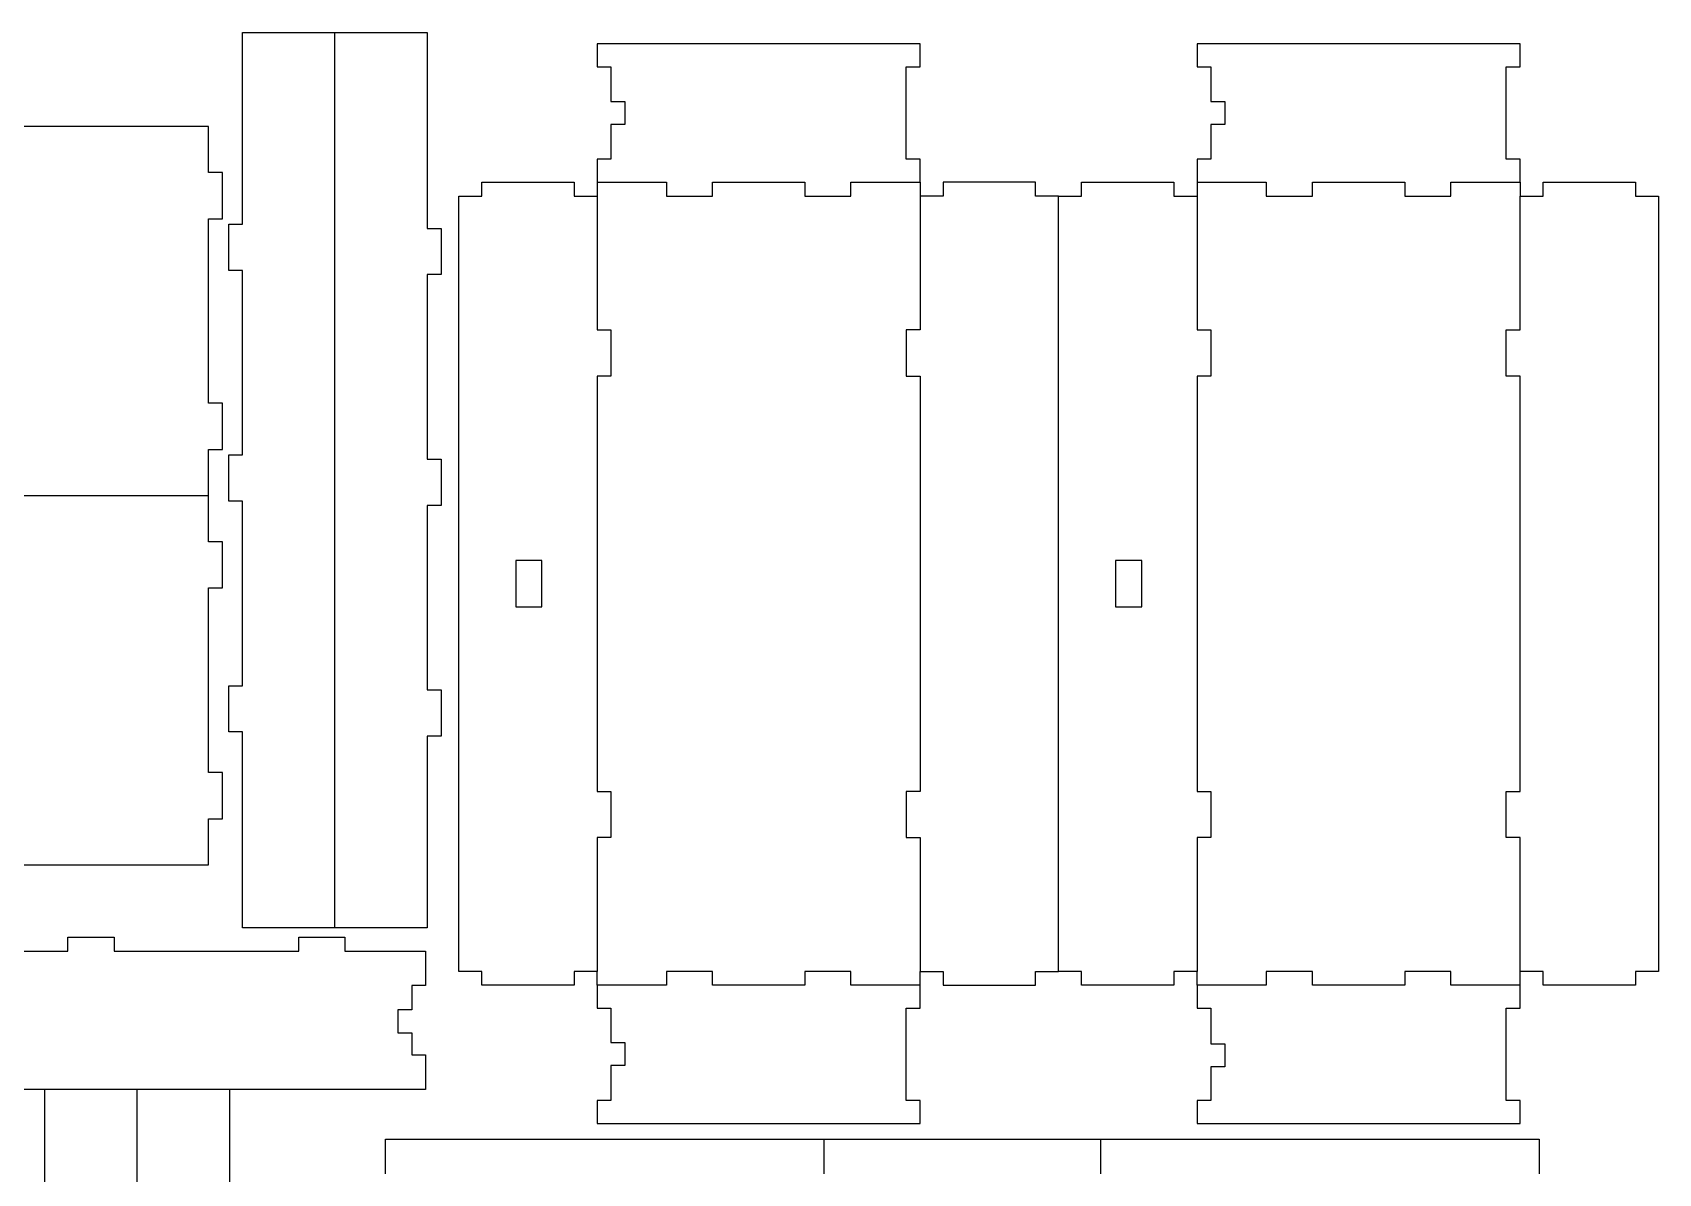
# Model space of a CAD drawing. Header units: millimetres. Extents: x 0 to 34.6, y 0 to 56.1.
# Drawn here: x 12.15 to 34.34, y 22.02 to 37.6 of the extents above; entities that cross this region are included whole.
import ezdxf

# ---------------------------------------------------------------- set-up
doc = ezdxf.new("R2010")
doc.units = ezdxf.units.MM
doc.header["$MEASUREMENT"] = 0
doc.layers.get('0').update_dxf_attribs({"linetype": 'CONTINUOUS'})

msp = doc.modelspace()

# ---------------------------------------------------------------- linework, layer by layer
at = {"color": 0}
for p, q in [((15.0169, 34.9814), (15.0169, 37.5979)), ((15.0169, 37.5979), (16.2768, 37.5979)), ((16.2768, 25.3775), (16.2768, 37.5979)), ((16.2768, 37.5979), (17.5367, 37.5979)), ((17.5367, 37.5979), (17.5367, 34.9232)), ((24.2657, 37.4447), (19.8563, 37.4447)), ((19.8563, 37.4447), (19.8563, 37.1297)), ((24.2657, 37.1297), (24.2657, 37.4447)), ((32.4547, 37.4447), (28.0451, 37.4447)), ((28.0451, 37.4447), (28.0451, 37.1297)), ((32.4547, 37.1297), (32.4547, 37.4447)), ((19.8563, 37.1297), (20.0451, 37.1297)), ((20.0451, 37.1297), (20.0451, 36.6575)), ((24.0767, 35.87), (24.0767, 37.1297)), ((24.0767, 37.1297), (24.2657, 37.1297)), ((28.0451, 37.1297), (28.2342, 37.1297)), ((28.2342, 37.1297), (28.2342, 36.6572)), ((32.2657, 35.87), (32.2657, 37.1297)), ((32.2657, 37.1297), (32.4547, 37.1297)), ((20.0451, 36.6575), (20.2342, 36.6575)), ((20.2342, 36.6575), (20.2342, 36.3425)), ((28.2342, 36.6572), (28.4231, 36.6572)), ((28.4231, 36.6572), (28.4231, 36.3424)), ((14.5526, 36.316), (10.6142, 36.3124)), ((14.5526, 35.686), (14.5526, 36.316)), ((20.0451, 36.3425), (20.0451, 35.87)), ((20.2342, 36.3425), (20.0451, 36.3425)), ((28.2342, 36.3424), (28.2342, 35.87)), ((28.4231, 36.3424), (28.2342, 36.3424)), ((20.0451, 35.87), (19.8563, 35.87)), ((19.8563, 35.87), (19.8563, 35.5549)), ((24.2657, 35.87), (24.0767, 35.87)), ((24.2657, 35.5549), (24.2657, 35.87)), ((28.2342, 35.87), (28.0451, 35.87)), ((28.0451, 35.87), (28.0451, 35.5549)), ((32.4547, 35.87), (32.2657, 35.87)), ((32.4547, 35.5549), (32.4547, 35.87)), ((14.7415, 35.686), (14.5526, 35.686)), ((14.7415, 35.0561), (14.7415, 35.686)), ((18.2814, 35.3658), (18.2814, 35.5549)), ((18.2814, 35.5549), (19.5412, 35.5549)), ((19.5412, 35.5549), (19.5412, 35.3658)), ((19.8563, 35.5549), (20.8011, 35.5549)), ((19.8563, 35.5549), (19.8563, 35.3658)), ((20.8011, 35.5549), (20.8011, 35.3658)), ((21.4311, 35.3658), (21.4311, 35.5549)), ((21.4311, 35.5549), (22.691, 35.5549)), ((22.691, 35.5549), (22.691, 35.3658)), ((23.3208, 35.3658), (23.3208, 35.5549)), ((23.3208, 35.5549), (24.2657, 35.5549)), ((24.2657, 35.5549), (24.2657, 35.366)), ((25.8404, 35.5549), (24.5807, 35.5549)), ((24.5807, 35.5549), (24.5807, 35.366)), ((25.8404, 35.366), (25.8404, 35.5549)), ((26.4704, 35.3658), (26.4704, 35.5549)), ((26.4704, 35.5549), (27.7303, 35.5549)), ((27.7303, 35.5549), (27.7303, 35.3658)), ((28.0451, 35.5549), (28.9901, 35.5549)), ((28.0451, 35.5549), (28.0451, 35.3658)), ((28.9901, 35.5549), (28.9901, 35.3658)), ((29.62, 35.3658), (29.62, 35.5549)), ((29.62, 35.5549), (30.8799, 35.5549)), ((30.8799, 35.5549), (30.8799, 35.3658)), ((31.5099, 35.3658), (31.5099, 35.5549)), ((31.5099, 35.5549), (32.4547, 35.5549)), ((32.4547, 35.5549), (32.4547, 35.366)), ((32.7696, 35.366), (32.7696, 35.5549)), ((32.7696, 35.5549), (34.0294, 35.5549)), ((34.0294, 35.5549), (34.0294, 35.366)), ((17.9664, 24.7832), (17.9664, 35.3658)), ((17.9664, 35.3658), (18.2814, 35.3658)), ((19.5412, 35.3658), (19.8563, 35.3658)), ((19.8563, 35.3658), (19.8563, 33.5392)), ((20.8011, 35.3658), (21.4311, 35.3658)), ((22.691, 35.3658), (23.3208, 35.3658)), ((24.5807, 35.366), (24.2657, 35.366)), ((24.2657, 35.366), (24.2657, 33.5392)), ((26.1556, 35.366), (25.8404, 35.366)), ((26.1556, 24.7833), (26.1556, 35.3658)), ((26.1556, 35.3658), (26.4704, 35.3658)), ((27.7303, 35.3658), (28.0451, 35.3658)), ((28.0451, 35.3658), (28.0451, 33.5392)), ((28.9901, 35.3658), (29.62, 35.3658)), ((30.8799, 35.3658), (31.5099, 35.3658)), ((32.4547, 33.5392), (32.4547, 35.366)), ((32.4547, 35.366), (32.7696, 35.366)), ((34.0294, 35.366), (34.3444, 35.366)), ((34.3444, 35.366), (34.3444, 24.7833)), ((14.5526, 32.5365), (14.5526, 35.0561)), ((14.5526, 35.0561), (14.7415, 35.0561)), ((14.8281, 34.3514), (14.8281, 34.9814)), ((14.8281, 34.9814), (15.0169, 34.9814)), ((17.5367, 34.9232), (17.7257, 34.9232)), ((17.7257, 34.9232), (17.7257, 34.2932)), ((15.0169, 34.3514), (14.8281, 34.3514)), ((15.0169, 31.8318), (15.0169, 34.3514)), ((17.7257, 34.2932), (17.5367, 34.2932)), ((17.5367, 34.2932), (17.5367, 31.7736)), ((19.8563, 33.5392), (20.0451, 33.5392)), ((20.0451, 33.5392), (20.0451, 32.9092)), ((24.2657, 33.5392), (24.0767, 33.5392)), ((24.0767, 33.5392), (24.0767, 32.9093)), ((28.0451, 33.5392), (28.2342, 33.5392)), ((28.2342, 33.5392), (28.2342, 32.9092)), ((32.2657, 32.9093), (32.2657, 33.5392)), ((32.2657, 33.5392), (32.4547, 33.5392)), ((20.0451, 32.9092), (19.8563, 32.9092)), ((19.8563, 32.9092), (19.8563, 27.2399)), ((24.0767, 32.9093), (24.2657, 32.9093)), ((24.2657, 32.9093), (24.2657, 27.24)), ((28.2342, 32.9092), (28.0451, 32.9092)), ((28.0451, 32.9092), (28.0451, 27.2399)), ((32.4547, 32.9093), (32.2657, 32.9093)), ((32.4547, 27.24), (32.4547, 32.9093)), ((14.7415, 32.5365), (14.5526, 32.5365)), ((14.7415, 31.9065), (14.7415, 32.5365)), ((14.5526, 30.6465), (14.5526, 31.9065)), ((14.5526, 31.9065), (14.7415, 31.9065)), ((14.8281, 31.2018), (14.8281, 31.8318)), ((14.8281, 31.8318), (15.0169, 31.8318)), ((17.5367, 31.7736), (17.7257, 31.7736)), ((17.7257, 31.7736), (17.7257, 31.1436)), ((2.33214, 31.2765), (14.5526, 31.2765)), ((15.0169, 31.2018), (14.8281, 31.2018)), ((15.0169, 28.6822), (15.0169, 31.2018)), ((17.7257, 31.1436), (17.5367, 31.1436)), ((17.5367, 31.1436), (17.5367, 28.6239)), ((14.7415, 30.6465), (14.5526, 30.6465)), ((14.7415, 30.0167), (14.7415, 30.6465)), ((19.1035, 30.3896), (18.7444, 30.3896)), ((18.7444, 30.3896), (18.7444, 29.7596)), ((19.1035, 29.7596), (19.1035, 30.3896)), ((27.2925, 30.3896), (26.9335, 30.3896)), ((26.9335, 30.3896), (26.9335, 29.7596)), ((27.2925, 29.7596), (27.2925, 30.3896)), ((14.5526, 27.4971), (14.5526, 30.0167)), ((14.5526, 30.0167), (14.7415, 30.0167)), ((18.7444, 29.7596), (19.1035, 29.7596)), ((26.9335, 29.7596), (27.2925, 29.7596)), ((14.8281, 28.0524), (14.8281, 28.6822)), ((14.8281, 28.6822), (15.0169, 28.6822)), ((17.5367, 28.6239), (17.7257, 28.6239)), ((17.7257, 28.6239), (17.7257, 27.994)), ((15.0169, 28.0524), (14.8281, 28.0524)), ((15.0169, 25.3775), (15.0169, 28.0524)), ((17.7257, 27.994), (17.5367, 27.994)), ((17.5367, 27.994), (17.5367, 25.3775)), ((14.7415, 27.4971), (14.5526, 27.4971)), ((14.7415, 26.8671), (14.7415, 27.4971)), ((19.8563, 27.2399), (20.0451, 27.2399)), ((20.0451, 27.2399), (20.0451, 26.6101)), ((24.2657, 27.24), (24.0767, 27.24)), ((24.0767, 27.24), (24.0767, 26.6101)), ((28.0451, 27.2399), (28.2342, 27.2399)), ((28.2342, 27.2399), (28.2342, 26.6101)), ((32.2657, 26.6101), (32.2657, 27.24)), ((32.2657, 27.24), (32.4547, 27.24)), ((14.5526, 26.2372), (14.5526, 26.8671)), ((14.5526, 26.8671), (14.7415, 26.8671)), ((20.0451, 26.6101), (19.8563, 26.6101)), ((19.8563, 26.6101), (19.8563, 24.7832)), ((24.0767, 26.6101), (24.2657, 26.6101)), ((24.2657, 26.6101), (24.2657, 24.7833)), ((28.2342, 26.6101), (28.0451, 26.6101)), ((28.0451, 26.6101), (28.0451, 24.7832)), ((32.4547, 26.6101), (32.2657, 26.6101)), ((32.4547, 24.7833), (32.4547, 26.6101)), ((10.6041, 26.2372), (14.5526, 26.2372)), ((17.5367, 25.3775), (15.0169, 25.3775)), ((12.6327, 25.0607), (12.6327, 25.2497)), ((12.6327, 25.2497), (13.2625, 25.2497)), ((13.2625, 25.2497), (13.2625, 25.0607)), ((15.7822, 25.0607), (15.7822, 25.2497)), ((15.7822, 25.2497), (16.4121, 25.2497)), ((16.4121, 25.2497), (16.4121, 25.0607)), ((11.5303, 25.0607), (12.6327, 25.0607)), ((13.2625, 25.0607), (15.7822, 25.0607)), ((16.4121, 25.0607), (17.5144, 25.0607)), ((17.5144, 25.0607), (17.5144, 24.5883)), ((18.2814, 24.7832), (17.9664, 24.7832)), ((18.2814, 24.5943), (18.2814, 24.7832)), ((19.8563, 24.7832), (19.5412, 24.7832)), ((19.5412, 24.7832), (19.5412, 24.5943)), ((19.8563, 24.5943), (19.8563, 24.7832)), ((21.4311, 24.7833), (20.8011, 24.7833)), ((20.8011, 24.7833), (20.8011, 24.5943)), ((21.4311, 24.5943), (21.4311, 24.7833)), ((23.3208, 24.7833), (22.691, 24.7833)), ((22.691, 24.7833), (22.691, 24.5943)), ((23.3208, 24.5943), (23.3208, 24.7833)), ((24.2657, 24.7833), (24.5807, 24.7833)), ((24.2657, 24.5943), (24.2657, 24.7833)), ((24.5807, 24.7833), (24.5807, 24.5943)), ((25.8404, 24.5943), (25.8404, 24.7833)), ((25.8404, 24.7833), (26.1556, 24.7833)), ((26.4704, 24.7832), (26.1556, 24.7832)), ((26.4704, 24.5943), (26.4704, 24.7832)), ((28.0451, 24.7832), (27.7303, 24.7832)), ((27.7303, 24.7832), (27.7303, 24.5943)), ((28.0451, 24.5943), (28.0451, 24.7832)), ((29.62, 24.7833), (28.9901, 24.7833)), ((28.9901, 24.7833), (28.9901, 24.5943)), ((29.62, 24.5943), (29.62, 24.7833)), ((31.5099, 24.7833), (30.8799, 24.7833)), ((30.8799, 24.7833), (30.8799, 24.5943)), ((31.5099, 24.5943), (31.5099, 24.7833)), ((32.7696, 24.7833), (32.4547, 24.7833)), ((32.4547, 24.5943), (32.4547, 24.7833)), ((32.7696, 24.5943), (32.7696, 24.7833)), ((34.3444, 24.7833), (34.0294, 24.7833)), ((34.0294, 24.7833), (34.0294, 24.5943)), ((17.5144, 24.5883), (17.3254, 24.5883)), ((17.3254, 24.5883), (17.3254, 24.2585)), ((19.5412, 24.5943), (18.2814, 24.5943)), ((20.8011, 24.5943), (19.8563, 24.5943)), ((19.8563, 24.5943), (19.8563, 24.2793)), ((22.691, 24.5943), (21.4311, 24.5943)), ((24.2657, 24.5943), (23.3208, 24.5943)), ((24.2657, 24.2793), (24.2657, 24.5943)), ((24.5807, 24.5943), (25.8404, 24.5943)), ((27.7303, 24.5943), (26.4704, 24.5943)), ((28.9901, 24.5943), (28.0451, 24.5943)), ((28.0451, 24.5943), (28.0451, 24.2793)), ((30.8799, 24.5943), (29.62, 24.5943)), ((32.4547, 24.5943), (31.5099, 24.5943)), ((32.4547, 24.2793), (32.4547, 24.5943)), ((34.0294, 24.5943), (32.7696, 24.5943)), ((17.3254, 24.2585), (17.1367, 24.2585)), ((17.1367, 24.2585), (17.1367, 23.9436)), ((19.8563, 24.2793), (20.0451, 24.2793)), ((20.0451, 24.2793), (20.0451, 23.8115)), ((24.0767, 23.0196), (24.0767, 24.2793)), ((24.0767, 24.2793), (24.2657, 24.2793)), ((28.0451, 24.2793), (28.2342, 24.2793)), ((28.2342, 24.2793), (28.2342, 23.795)), ((32.2657, 23.0196), (32.2657, 24.2793)), ((32.2657, 24.2793), (32.4547, 24.2793)), ((17.1367, 23.9436), (17.3254, 23.9436)), ((17.3254, 23.9436), (17.3254, 23.6433)), ((20.0451, 23.8115), (20.2342, 23.8115)), ((20.2342, 23.8115), (20.2342, 23.4965)), ((28.2342, 23.795), (28.4231, 23.795)), ((28.4231, 23.795), (28.4231, 23.4799)), ((17.3254, 23.6433), (17.5144, 23.6433)), ((17.5144, 23.6433), (17.5144, 23.1708)), ((20.0451, 23.4965), (20.0451, 23.0196)), ((20.2342, 23.4965), (20.0451, 23.4965)), ((28.2342, 23.4799), (28.2342, 23.0196)), ((28.4231, 23.4799), (28.2342, 23.4799)), ((17.5144, 23.1708), (11.5303, 23.1708)), ((12.3185, 20.5543), (12.3185, 23.1708)), ((13.5783, 10.9505), (13.5783, 23.1708)), ((14.8382, 23.1708), (14.8382, 20.4961)), ((20.0451, 23.0196), (19.8563, 23.0196)), ((19.8563, 23.0196), (19.8563, 22.7046)), ((24.2657, 23.0196), (24.0767, 23.0196)), ((24.2657, 22.7046), (24.2657, 23.0196)), ((28.2342, 23.0196), (28.0451, 23.0196)), ((28.0451, 23.0196), (28.0451, 22.7046)), ((32.4547, 23.0196), (32.2657, 23.0196)), ((32.4547, 22.7046), (32.4547, 23.0196)), ((19.8563, 22.7046), (24.2657, 22.7046)), ((28.0451, 22.7046), (32.4547, 22.7046)), ((16.9671, 22.0214), (16.9671, 22.4936)), ((16.9671, 22.4936), (32.7151, 22.4936)), ((22.9514, 22.4936), (22.9514, 22.0214)), ((26.7308, 22.0214), (26.7308, 22.4936)), ((32.7151, 22.4936), (32.7151, 22.0214))]:
    msp.add_line(p, q, dxfattribs=at)

doc.saveas('drawing.dxf')
